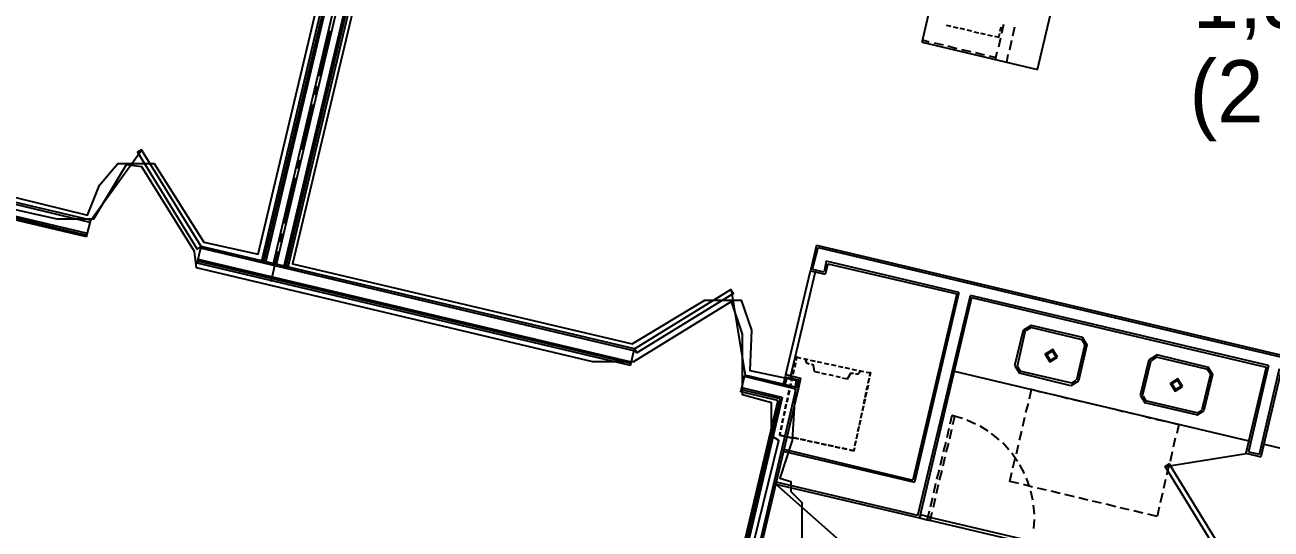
# Model space of a CAD drawing. Header units: feet. Extents: x -84 to 198, y -22 to 181.
# Drawn here: x 79.12 to 112.05, y 121.91 to 135.24 of the extents above; entities that cross this region are included whole.
import ezdxf
from ezdxf.enums import TextEntityAlignment as Align

# ---------------------------------------------------------------- set-up
doc = ezdxf.new("R2010")
doc.units = ezdxf.units.FT
for name, color, linetype in [('A-AREA-COMUN', 252, 'CONTINUOUS'), ('A-AREA-UNIDAD', 30, 'CONTINUOUS'), ('A-LINEA', 7, 'CONTINUOUS'), ('A-TEXTO-PDF', 3, 'CONTINUOUS')]:
    doc.layers.add(name, color=color, linetype=linetype)

msp = doc.modelspace()

# ---------------------------------------------------------------- linework, layer by layer
at = {"layer": 'A-AREA-COMUN'}
msp.add_lwpolyline([(97.952, 119.8044), (99.04, 124.2489), (98.848, 124.3733), (98.848, 125.2444), (98.08, 125.4578), (98.08, 127.0578), (97.792, 127.9289), (95.2, 126.3289), (94.128, 126.3289), (83.648, 128.8178), (83.6, 129.2444), (82.208, 131.4844), (81.792, 131.5378), (80.928, 130.0978), (79.968, 130.0978), (74.48, 131.3244)], dxfattribs=at)
at = {"layer": 'A-AREA-UNIDAD'}
for points in [[(75.36, 131.5378), (80.768, 130.2044), (81.088, 131.0044), (81.568, 131.5733), (82.528, 131.5733), (83.84, 129.4933), (85.28, 129.1733), (88.512, 142.8089)], [(89.28, 141.9022), (86.192, 128.9244), (95.168, 126.8089), (97.088, 127.9644), (98.048, 127.9644), (98.32, 127.1644), (98.272, 126.0978), (99.488, 125.8489), (99.392, 124.2489), (99.072, 123.2533), (99.36, 123.1644), (99.36, 122.8978), (99.648, 122.6133), (99.648, 121.6533)]]:
    msp.add_lwpolyline(points, dxfattribs=at)
at = {"layer": 'A-LINEA'}
for p, q in [((102.8267, 134.7778), (104.76, 142.9911)), ((88.6533, 142.8711), (85.36, 128.9511)), ((88.6933, 142.8044), (85.4133, 128.9378)), ((88.7333, 142.7511), (85.4667, 128.9244)), ((88.8933, 142.4978), (85.6667, 128.8844)), ((88.9467, 142.3911), (85.7467, 128.8578)), ((89.1067, 142.1511), (85.9467, 128.8178)), ((89.1467, 142.0844), (86, 128.8044)), ((89.1867, 142.0178), (86.0533, 128.7911)), ((105.88, 134.0578), (107.8133, 142.2711)), ((87.1733, 135.0844), (86.8933, 133.8711)), ((103.4667, 135.2311), (103.5867, 135.2044)), ((103.6533, 135.1911), (103.7733, 135.1644)), ((103.8267, 135.1511), (103.9467, 135.1244)), ((104.0133, 135.1111), (104.1333, 135.0844)), ((104.2, 135.0578), (104.32, 135.0311)), ((104.8933, 135.0711), (104.92, 135.1911)), ((104.9333, 135.0178), (104.9867, 135.2578)), ((105.2267, 134.9511), (105.28, 135.1911)), ((102.8267, 134.7778), (105.88, 134.0578)), ((102.84, 134.8444), (103.0133, 134.7911)), ((103.1467, 134.7644), (103.3867, 134.7111)), ((104.3733, 135.0178), (104.4933, 134.9911)), ((104.56, 134.9778), (104.68, 134.9511)), ((104.7467, 134.9378), (104.8533, 134.9111)), ((104.8533, 134.9111), (104.88, 135.0178)), ((104.8533, 134.6578), (104.9067, 134.8978)), ((105.1467, 134.5778), (105.2, 134.8311)), ((103.5067, 134.6844), (103.7467, 134.6178)), ((103.8667, 134.5911), (104.12, 134.5378)), ((104.24, 134.5111), (104.48, 134.4444)), ((104.6, 134.4178), (104.7867, 134.3778)), ((104.7733, 134.3244), (104.8133, 134.5244)), ((105.0667, 134.2444), (105.1067, 134.4578)), ((86.8267, 133.6178), (86.7733, 133.3778)), ((86.72, 133.1378), (86.4267, 131.9244)), ((82.1984, 131.9203), (80.8541, 130.0633)), ((86.3733, 131.6711), (86.32, 131.4311)), ((86.2533, 131.1911), (85.9733, 129.9778)), ((80.84, 130.0178), (77.2, 130.8844)), ((80.8533, 130.0711), (77.2133, 130.9378)), ((80.7733, 129.7244), (77.72, 130.4444)), ((80.76, 129.6711), (77.76, 130.3911)), ((80.7467, 129.6311), (77.8, 130.3244)), ((80.7467, 129.6311), (80.8533, 130.0711)), ((85.9067, 129.7244), (85.8533, 129.4844)), ((83.6667, 128.9378), (83.7733, 129.3778)), ((95.2133, 126.6178), (83.76, 129.3378)), ((95.2267, 126.6711), (83.7733, 129.3778)), ((85.8, 129.2444), (85.6133, 128.4444)), ((100.04, 129.4178), (99.88, 128.7378)), ((99.9333, 128.7778), (100.08, 129.3511)), ((100.04, 129.4178), (119.8533, 124.7244)), ((100.08, 129.3511), (119.8933, 124.6711)), ((95.12, 126.2311), (83.6667, 128.9378)), ((95.1333, 126.2844), (83.68, 128.9911)), ((95.1467, 126.3244), (83.6933, 129.0311)), ((100.2933, 128.9911), (100.24, 128.7111)), ((100.3333, 128.9244), (100.2667, 128.6444)), ((103.8, 128.1644), (100.2933, 128.9911)), ((100.3333, 128.9244), (103.7467, 128.1244)), ((99.88, 128.7378), (100.2667, 128.6444)), ((99.9333, 128.7778), (100.2267, 128.7111)), ((98.1592, 125.9722), (97.7895, 128.2347)), ((103.8, 128.1644), (102.6267, 123.1511)), ((103.7467, 128.1244), (102.5867, 123.2044)), ((102.72, 122.2711), (104.1067, 128.0844)), ((104.1333, 128.0311), (102.76, 122.2044)), ((111.9867, 126.2311), (104.1067, 128.0844)), ((104.1333, 128.0311), (111.92, 126.1911)), ((105.28, 126.2311), (105.5067, 127.1778)), ((105.3467, 126.2178), (105.56, 127.1644)), ((105.7117, 127.2933), (105.5111, 127.1695)), ((105.6964, 127.2284), (105.576, 127.1541)), ((105.6933, 127.2444), (107.0533, 126.9244)), ((105.7067, 127.2978), (107.0667, 126.9778)), ((107.1306, 126.7881), (107.0564, 126.9084)), ((107.1955, 126.7727), (107.0717, 126.9733)), ((95.12, 126.2311), (95.2267, 126.6711)), ((107.1333, 126.7911), (106.9067, 125.8444)), ((107.1867, 126.7778), (106.96, 125.8311)), ((109.0317, 126.5066), (108.8311, 126.3828)), ((109.0267, 126.5244), (110.3867, 126.1911)), ((99.4533, 126.1911), (99.48, 126.3111)), ((99.48, 126.2978), (99.4533, 126.1778)), ((99.5067, 126.4311), (99.4933, 126.3644)), ((99.5067, 126.4578), (99.6267, 126.4311)), ((99.6933, 126.4178), (99.8133, 126.3911)), ((99.6933, 126.4178), (99.8133, 126.3911)), ((99.8667, 126.3778), (100, 126.3511)), ((99.8667, 126.3778), (100, 126.3511)), ((100.0533, 126.3378), (100.1733, 126.3111)), ((100.0533, 126.3378), (100.1733, 126.3111)), ((100.24, 126.2978), (100.36, 126.2711)), ((100.24, 126.2978), (100.36, 126.2711)), ((100.4267, 126.2578), (100.5467, 126.2311)), ((100.4267, 126.2578), (100.5467, 126.2311)), ((100.6133, 126.2178), (100.7333, 126.1911)), ((100.6133, 126.2178), (100.7333, 126.1911)), ((100.7867, 126.1778), (100.9067, 126.1511)), ((100.7867, 126.1778), (100.9067, 126.1511)), ((105.2845, 126.2228), (105.4083, 126.0223)), ((105.3494, 126.2075), (105.4236, 126.0871)), ((108.6, 125.4444), (108.8267, 126.3911)), ((108.6533, 125.4311), (108.88, 126.3778)), ((109.0164, 126.4418), (108.896, 126.3675)), ((109.0133, 126.4578), (110.3733, 126.1378)), ((110.5155, 125.9861), (110.3917, 126.1866)), ((111.92, 126.1911), (111.3867, 123.9111)), ((111.9867, 126.2311), (111.4533, 123.9511)), ((98.04, 125.5378), (98.1467, 125.9778)), ((99.4933, 125.6044), (98.1333, 125.9378)), ((99.56, 125.6444), (98.1467, 125.9778)), ((99.2267, 125.9911), (99.16, 125.7378)), ((99.2133, 125.7244), (99.2667, 125.9244)), ((99.2267, 125.9911), (99.6133, 125.8978)), ((99.2667, 125.9244), (99.56, 125.8578)), ((99.3733, 125.8178), (99.4, 125.9511)), ((99.4, 125.9378), (99.3733, 125.8178)), ((99.4133, 126.0044), (99.44, 126.1244)), ((99.44, 126.1111), (99.4133, 125.9911)), ((99.56, 125.8578), (99.5067, 125.6578)), ((99.6133, 125.8978), (99.56, 125.6444)), ((99.9867, 126.0711), (100.12, 126.0444)), ((100.1733, 126.0311), (100.2933, 126.0044)), ((100.36, 125.9911), (100.48, 125.9644)), ((100.5467, 125.9511), (100.6667, 125.9244)), ((100.72, 125.9111), (100.8533, 125.8844)), ((100.9733, 126.1378), (101.0933, 126.1111)), ((100.9733, 126.1378), (101.0933, 126.1111)), ((101.16, 126.0978), (101.28, 126.0711)), ((101.16, 126.0978), (101.28, 126.0711)), ((101.3467, 126.0578), (101.4667, 126.0444)), ((101.4267, 125.8978), (101.4, 125.7778)), ((101.4, 125.7644), (101.4267, 125.8844)), ((101.44, 125.9511), (101.4533, 126.0178)), ((103.68, 126.0844), (111.4667, 124.2444)), ((106.76, 125.6978), (105.4, 126.0311)), ((106.7867, 125.7644), (105.4133, 126.0844)), ((106.7683, 125.7023), (106.9689, 125.8261)), ((106.7836, 125.7671), (106.904, 125.8414)), ((110.4533, 126.0044), (110.2267, 125.0578)), ((110.5067, 125.9911), (110.28, 125.0444)), ((110.4506, 126.0014), (110.3764, 126.1218)), ((111.7467, 123.8844), (112.28, 126.1511)), ((112.32, 126.0978), (111.7867, 123.8178)), ((99.4933, 125.6044), (97.2267, 115.9778)), ((99.56, 125.6444), (97.2667, 115.9644)), ((99.0133, 125.3111), (98.04, 125.5378)), ((99.08, 125.3511), (98.0533, 125.5911)), ((99.1333, 125.3911), (98.0667, 125.6444)), ((99.2933, 125.4578), (99.32, 125.5778)), ((99.32, 125.5644), (99.2933, 125.4444)), ((99.3333, 125.6444), (99.36, 125.7644)), ((99.36, 125.7511), (99.3333, 125.6311)), ((101.32, 125.3911), (101.3467, 125.5244)), ((101.36, 125.5244), (101.3333, 125.4044)), ((101.36, 125.5778), (101.3867, 125.6978)), ((101.4, 125.7111), (101.3733, 125.5911)), ((106.08, 125.5111), (106.3333, 125.4578)), ((99.0133, 125.3111), (96.8267, 116.0711)), ((99.08, 125.3511), (96.88, 116.0578)), ((99.1333, 125.3911), (96.9333, 116.0444)), ((99.2133, 125.0844), (99.24, 125.2178)), ((99.24, 125.2044), (99.2133, 125.0844)), ((99.2533, 125.2711), (99.28, 125.3911)), ((99.28, 125.3778), (99.2533, 125.2578)), ((101.32, 125.3511), (101.2933, 125.2178)), ((101.2933, 125.2178), (101.3067, 125.3378)), ((105.5733, 124.9911), (105.64, 125.2311)), ((106.4533, 125.4311), (106.6933, 125.3644)), ((106.8133, 125.3378), (107.0533, 125.2844)), ((107.1733, 125.2578), (107.4267, 125.1911)), ((108.6045, 125.4361), (108.7283, 125.2356)), ((108.6694, 125.4208), (108.7436, 125.3005)), ((110.08, 124.9244), (108.72, 125.2444)), ((110.0933, 124.9778), (108.7333, 125.2978)), ((99.1333, 124.7244), (99.16, 124.8444)), ((99.1733, 124.9111), (99.2, 125.0311)), ((99.2, 125.0178), (99.1733, 124.8978)), ((101.24, 124.9778), (101.2133, 124.8578)), ((101.2133, 124.8444), (101.24, 124.9644)), ((101.28, 125.1644), (101.2533, 125.0444)), ((101.2533, 125.0311), (101.28, 125.1511)), ((103.6133, 124.9111), (103.56, 124.6844)), ((103.8933, 124.8311), (103.6133, 124.9111)), ((105.4933, 124.6311), (105.5467, 124.8711)), ((107.5467, 125.1644), (107.7867, 125.1111)), ((107.9067, 125.0844), (108.1467, 125.0178)), ((108.28, 124.9911), (108.52, 124.9378)), ((108.64, 124.9111), (108.88, 124.8444)), ((110.0883, 124.9156), (110.2889, 125.0394)), ((110.1036, 124.9805), (110.224, 125.0548)), ((99.0933, 124.5378), (99.12, 124.6578)), ((99.12, 124.6444), (99.0933, 124.5244)), ((99.16, 124.8311), (99.1333, 124.7111)), ((101.16, 124.6178), (101.1333, 124.4844)), ((101.1333, 124.4844), (101.16, 124.6044)), ((101.2, 124.7911), (101.1733, 124.6711)), ((101.1733, 124.6578), (101.2, 124.7911)), ((103.5333, 124.5644), (103.48, 124.3244)), ((103.56, 124.2978), (103.6133, 124.5511)), ((104.24, 124.6844), (104.0133, 124.7911)), ((104.5733, 124.4978), (104.36, 124.6311)), ((109, 124.8178), (109.2533, 124.7644)), ((99.3733, 124.3244), (99.2533, 124.3511)), ((99.2533, 124.3511), (99.3733, 124.3244)), ((99.56, 124.2978), (99.44, 124.3244)), ((99.44, 124.3244), (99.56, 124.2978)), ((99.7467, 124.2578), (99.6133, 124.2844)), ((99.6133, 124.2844), (99.7467, 124.2578)), ((99.92, 124.2178), (99.8, 124.2444)), ((99.8, 124.2444), (99.92, 124.2178)), ((100.1067, 124.1778), (99.9867, 124.2044)), ((99.9867, 124.2044), (100.1067, 124.1778)), ((101.08, 124.2444), (101.0533, 124.1244)), ((101.0533, 124.1111), (101.08, 124.2311)), ((101.12, 124.4311), (101.0933, 124.3111)), ((101.0933, 124.2978), (101.12, 124.4178)), ((103.4533, 124.2044), (103.3867, 123.9511)), ((103.4667, 123.9378), (103.5333, 124.1778)), ((104.8667, 124.2711), (104.6667, 124.4311)), ((105.12, 124.0044), (104.96, 124.1911)), ((105.4, 124.2578), (105.4667, 124.4978)), ((109.52, 124.3111), (109.4667, 124.0711)), ((99.16, 123.9644), (102.6267, 123.1511)), ((99.1733, 124.0178), (102.5867, 123.2044)), ((100.2933, 124.1378), (100.1733, 124.1644)), ((100.1733, 124.1644), (100.2933, 124.1378)), ((100.48, 124.0978), (100.3467, 124.1244)), ((100.3467, 124.1244), (100.48, 124.0978)), ((100.6533, 124.0578), (100.5333, 124.0844)), ((100.5333, 124.0844), (100.6533, 124.0578)), ((100.84, 124.0178), (100.72, 124.0444)), ((100.72, 124.0444), (100.84, 124.0178)), ((101.0267, 123.9778), (100.9067, 124.0044)), ((101.04, 124.0578), (101.0267, 123.9778)), ((105.3467, 123.6978), (105.2, 123.9111)), ((105.32, 123.8978), (105.3733, 124.1378)), ((111.3923, 123.9017), (109.2516, 123.5553)), ((109.44, 123.9511), (109.3867, 123.6978)), ((111.3867, 123.9111), (111.7867, 123.8178)), ((111.4533, 123.9511), (111.7467, 123.8844)), ((111.8667, 124.1511), (119.3067, 122.3911)), ((103.36, 123.8311), (103.3067, 123.5911)), ((103.3867, 123.5778), (103.44, 123.8178)), ((105.2267, 123.5244), (105.2933, 123.7778)), ((105.5333, 123.3778), (105.4133, 123.6044)), ((109.3467, 123.5778), (109.2933, 123.3378)), ((103.28, 123.4711), (103.2133, 123.2311)), ((103.2933, 123.2044), (103.36, 123.4578)), ((105.6667, 123.0311), (105.5867, 123.2578)), ((109.2667, 123.2178), (109.2133, 122.9778)), ((103.5733, 119.0311), (98.96, 123.0978)), ((98.96, 123.0978), (102.76, 122.2044)), ((102.72, 122.2711), (98.9733, 123.1511)), ((103.1867, 123.1111), (103.1333, 122.8578)), ((103.2133, 122.8444), (103.2667, 123.0844)), ((105.7467, 123.0178), (105.5067, 123.0844)), ((105.76, 122.6711), (105.7067, 122.9111)), ((106.12, 122.9378), (105.88, 122.9911)), ((106.48, 122.8444), (106.24, 122.9111)), ((103.1067, 122.7378), (103.04, 122.4978)), ((103.1333, 122.4844), (103.1867, 122.7244)), ((105.8, 122.2978), (105.7733, 122.5378)), ((106.8533, 122.7644), (106.6, 122.8178)), ((107.2133, 122.6711), (106.9733, 122.7378)), ((107.5733, 122.5911), (107.3333, 122.6444)), ((107.9467, 122.4978), (107.6933, 122.5644)), ((109.1867, 122.8578), (109.12, 122.6044)), ((102.9333, 122.2044), (102.9333, 122.2044)), ((102.9333, 122.2044), (102.9333, 122.2044)), ((108.3067, 122.4178), (108.0667, 122.4711)), ((108.6667, 122.3244), (108.4267, 122.3911)), ((109.04, 122.2444), (108.8, 122.2978)), ((109.0933, 122.4844), (109.04, 122.2444)), ((103.0133, 122.1911), (103.0133, 122.1911)), ((105.7867, 121.9244), (105.8, 122.1644))]:
    msp.add_line(p, q, dxfattribs=at)
for points in [[(83.7733, 129.3778), (82.2, 131.9378), (82.0933, 131.8711), (83.6667, 129.3111), (83.7733, 129.3778)], [(100, 128.7111), (99.3467, 125.9511), (99.2267, 125.9911), (99.88, 128.7378), (100, 128.7111)], [(95.2267, 126.6711), (97.7733, 128.2444), (97.84, 128.1378), (95.2933, 126.5644), (95.2267, 126.6711)], [(106.4089, 126.4527), (106.285, 126.6533), (106.0845, 126.5295), (106.2083, 126.3289), (106.4089, 126.4527)], [(106.3699, 126.4619), (106.2758, 126.6144), (106.1234, 126.5203), (106.2175, 126.3678), (106.3699, 126.4619)], [(99.4933, 126.3778), (99.5067, 126.4578), (99.6267, 126.4311)], [(99.84, 126.2711), (99.7867, 126.2978), (99.7467, 126.4044)], [(99.9867, 126.0711), (99.96, 126.2444), (99.9067, 126.2578)], [(100.8533, 125.8844), (100.9467, 126.0311), (101.0133, 126.0311)], [(101.0667, 126.0178), (101.1333, 126.0044), (101.2133, 126.0978)], [(101.3467, 126.0578), (101.4667, 126.0444), (101.44, 125.9511)], [(109.7155, 125.6794), (109.5917, 125.88), (109.3911, 125.7561), (109.515, 125.5556), (109.7155, 125.6794)], [(109.6766, 125.6886), (109.5825, 125.841), (109.4301, 125.7469), (109.5242, 125.5945), (109.6766, 125.6886)], [(105.6667, 125.3511), (105.72, 125.6044), (105.96, 125.5378)], [(103.64, 124.6711), (103.6933, 124.8844), (103.6133, 124.9111)], [(109.3733, 124.7378), (109.6133, 124.6711), (109.56, 124.4311)], [(99.1867, 124.3644), (99.0667, 124.3911), (99.08, 124.4711)], [(99.08, 124.4711), (99.0667, 124.3911), (99.1867, 124.3644)], [(100.9067, 124.0044), (101.0267, 123.9778), (101.04, 124.0444)], [(110.7333, 121.1511), (109.2533, 123.5644), (109.36, 123.6311), (110.84, 121.2178), (110.7333, 121.1511)], [(105.3867, 123.1111), (105.1467, 123.1644), (105.2, 123.4044)], [(102.76, 122.2044), (102.96, 122.1511), (102.9867, 122.2311), (102.7867, 122.2844), (102.76, 122.2044)], [(103.0133, 122.3778), (102.96, 122.1511), (103.04, 122.1378), (103.0933, 122.3511)], [(102.9867, 122.2311), (105.7333, 121.5911), (105.72, 121.4978), (102.96, 122.1511), (102.9867, 122.2311)]]:
    msp.add_lwpolyline(points, dxfattribs=at)

# ---------------------------------------------------------------- texts
at = {"layer": 'A-TEXTO-PDF'}
for s, p in [('1,502', (112.734, 135.1518)), ('(2', (110.8746, 132.6585))]:
    msp.add_text(s, height=1.646, dxfattribs=at).set_placement(p, align=Align.CENTER)

doc.saveas('drawing.dxf')
